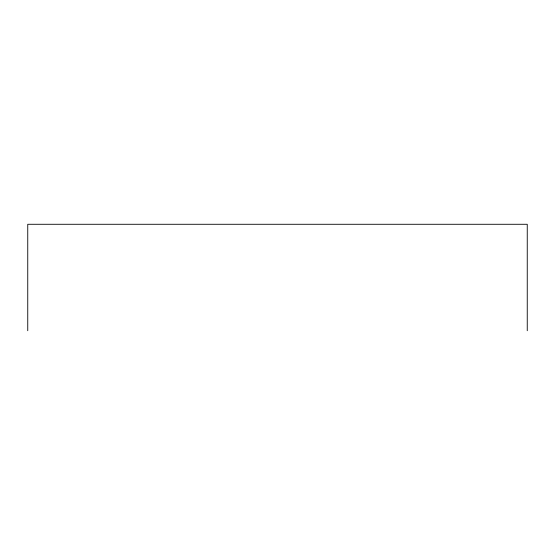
<?xml version="1.0" encoding="UTF-8"?>
<svg xmlns="http://www.w3.org/2000/svg" width="555" height="555" viewBox="0 0 555 555"><rect width="100%" height="100%" fill="white"/><g stroke="black" fill="none" stroke-linecap="round" stroke-linejoin="round"><path stroke-width="0.83" d="M527.25 330.718L527.25 224.282L27.75 224.282L27.75 330.718"/></g></svg>
